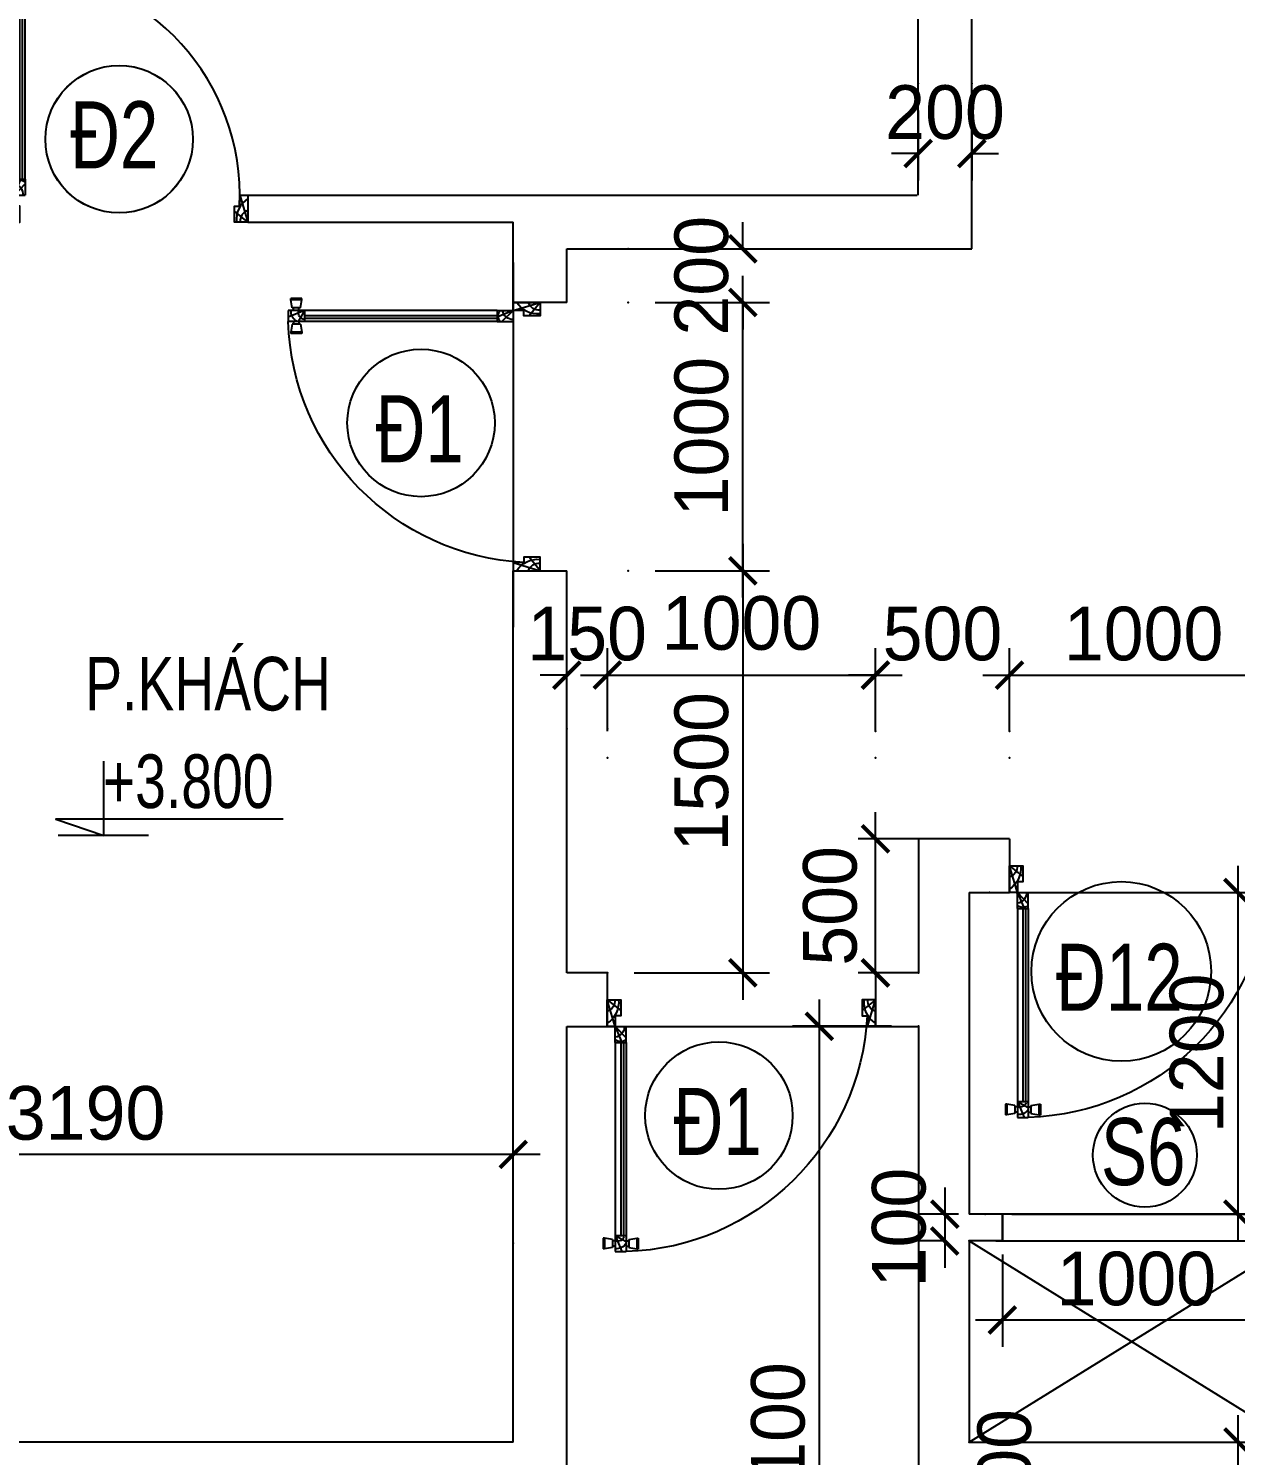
# Model space of a CAD drawing. Header units: inches. Extents: x -844707 to -690155, y -211546 to -175871.
# Drawn here: x -753199 to -748698, y -194963 to -189642 of the extents above; entities that cross this region are included whole.
import ezdxf

# ---------------------------------------------------------------- set-up
doc = ezdxf.new("R2010")
doc.units = ezdxf.units.IN
doc.header["$LTSCALE"] = 48
doc.header["$MEASUREMENT"] = 0
for name, color, linetype in [('DWGSHARE.com-CUA-DWGSHARE.com', 231, 'Continuous'), ('DWGSHARE.com-DIM-DWGSHARE.com', 251, 'Continuous'), ('DWGSHARE.com-HATCH-DWGSHARE.com', 8, 'Continuous'), ('DWGSHARE.com-LAYER1-DWGSHARE.com', 150, 'Continuous'), ('DWGSHARE.com-NET-DWGSHARE.com', 245, 'Continuous'), ('DWGSHARE.com-text-DWGSHARE.com', 3, 'Continuous'), ('DWGSHARE.com-TUONG-DWGSHARE.com', 7, 'Continuous')]:
    doc.layers.add(name, color=color, linetype=linetype)
doc.layers.add('DWGSHARE.com-DefPoints-DWGSHARE.com', color=7, linetype='Continuous', plot=False)
doc.styles.add('KTEN', font='', dxfattribs={"width": 0.9})
doc.styles.add('style4', font='')
doc.styles.add('VNI-AVO', font='')
doc.styles.get('KTEN').set_extended_font_data('VNI-Helve-Condense')
doc.styles.get('style4').set_extended_font_data('VNI-Avo')
doc.styles.get('VNI-AVO').set_extended_font_data('VNI-Avo')
doc.dimstyles.new('100', dxfattribs={"dimscale": 0, "dimtxt": 200, "dimasz": 100, "dimexe": 65, "dimexo": 0, "dimgap": 65, "dimtad": 1, "dimdec": 0, "dimzin": 0, "dimdsep": 46, "dimtxsty": 'style4', "dimblk": 'ARCHTICK', "dimcen": 0.1, "dimdle": 100, "dimclrd": 256, "dimclre": 256, "dimclrt": 2, "dimadec": 0, "dimazin": 0, "dimtfac": 1, "dimtdec": 0, "dimtix": 1, "dimtmove": 2, "dimatfit": 3, "dimldrblk": 'ARCHTICK', "dimfxl": 1, "dimtolj": 1, "dimtzin": 0, "dimlwd": -1, "dimlwe": -1, "dimarcsym": 0})
doc.dimstyles.new('tl1-100', dxfattribs={"dimtxt": 200, "dimasz": 100, "dimexe": 100, "dimexo": 100, "dimgap": 50, "dimtad": 1, "dimdec": 0, "dimzin": 0, "dimdsep": 46, "dimtxsty": 'VNI-AVO', "dimblk": 'ARCHTICK', "dimcen": 1, "dimdle": 100, "dimclrd": 256, "dimclre": 256, "dimclrt": 2, "dimadec": 0, "dimazin": 0, "dimtfac": 1, "dimtdec": 0, "dimtix": 1, "dimtofl": 0, "dimtmove": 2, "dimatfit": 3, "dimldrblk": 'ARCHTICK', "dimfxl": 1, "dimtolj": 2, "dimtzin": 0, "dimarcsym": 0})

# ---------------------------------------------------------------- blocks, each defined once
blk = doc.blocks.new('CUA900')
at = {"color": 1}
for p, q in [((-982.7, 0), (-1012.7, 100)), ((-1012.7, 100), (-962.7, 59.3)), ((-12.7, 100), (-62.7, 59.3)), ((-42.7, 0), (-12.7, 100)), ((-42.7, 0), (-82.7, -42.5)), ((-42.7, 0), (-66.8, -60)), ((-127.7, -789), (-127.7, -829)), ((-122.7, -789), (-127.7, -789)), ((-122.7, -789), (-122.7, -829)), ((-92.7, -794), (-122.7, -789)), ((-92.7, -794), (-92.7, -824)), ((-42.7, -779), (-82.7, -801.6)), ((-42.7, -779), (-66.8, -839)), ((-32.7, -794), (-2.7, -789)), ((-32.7, -794), (-32.7, -824)), ((-2.7, -789), (-2.7, -829)), ((-2.7, -789), (2.3, -789)), ((2.3, -789), (2.3, -829)), ((-122.7, -829), (-127.7, -829)), ((-92.7, -824), (-122.7, -829)), ((-82.7, -799), (-92.7, -799)), ((-82.7, -819), (-92.7, -819)), ((-42.7, -799), (-32.7, -799)), ((-42.7, -819), (-32.7, -819)), ((-32.7, -824), (-2.7, -829)), ((-2.7, -829), (2.3, -829))]:
    blk.add_line(p, q, dxfattribs=at)
at = {"color": 3}
for p, q in [((-42.7, 0), (-82.7, 0)), ((-82.7, -60), (-82.7, 0)), ((-42.7, -60), (-42.7, 0)), ((-42.7, -60), (-82.7, -60)), ((-42.7, -779), (-82.7, -779)), ((-82.7, -779), (-82.7, -839)), ((-42.7, -779), (-42.7, -839)), ((-42.7, -839), (-82.7, -839))]:
    blk.add_line(p, q, dxfattribs=at)
for p, q in [((-82.7, -60), (-82.7, -779)), ((-72.7, -60), (-72.7, -779)), ((-62.7, -60), (-62.7, -779)), ((-42.7, -60), (-42.7, -779))]:
    blk.add_line(p, q)
for points in [[(-982.7, 40), (-982.7, 0), (-1012.7, 0), (-1012.7, 100), (-962.7, 100), (-962.7, 40)], [(-42.7, 40), (-42.7, 0), (-12.7, 0), (-12.7, 100), (-62.7, 100), (-62.7, 40)]]:
    blk.add_lwpolyline(points, close=True, dxfattribs=at)
at = {"color": 1}
for centre, radius, start, end in [((-1025.4, 95.6), 41, 288.0428, 6.1388), ((-1066.4, 92.3), 96.3, 303.9098, 4.6078), ((41, 92.3), 96.3, 175.3922, 236.0902), ((0, 95.6), 41, 173.8612, 251.9572), ((-56.7, 86.9), 926.3, 182.8999, 268.389), ((-36.8, -0.8), 39.4, 178.8582, 261.3705), ((-62.7, -21.4), 34.3, 234.3272, 305.7567), ((-52.1, -776.5), 24.2, 186.0418, 292.8937), ((-46.8, -786.5), 42, 211.3101, 275.6269)]:
    blk.add_arc(centre, radius, start, end, dxfattribs=at)
blk = doc.blocks.new('D-01-900')
at = {"color": 1}
for p, q in [((-15, 889), (-15, 929)), ((-10, 929), (-15, 929)), ((20, 924), (-10, 929)), ((-10, 889), (-10, 929)), ((20, 894), (20, 924)), ((30, 919), (20, 919)), ((30, 879), (54.1, 939)), ((70, 919), (80, 919)), ((80, 924), (110, 929)), ((80, 894), (80, 924)), ((110, 889), (110, 929)), ((110, 929), (115, 929)), ((115, 889), (115, 929)), ((-10, 889), (-15, 889)), ((20, 894), (-10, 889)), ((30, 899), (20, 899)), ((30, 879), (70, 901.6)), ((70, 899), (80, 899)), ((80, 894), (110, 889)), ((110, 889), (115, 889)), ((30, 100), (54.1, 160)), ((30, 100), (70, 142.5)), ((30, 100), (0, 0)), ((870, 100), (900, 0)), ((0, 0), (50, 40.7)), ((900, 0), (850, 40.7))]:
    blk.add_line(p, q, dxfattribs=at)
at = {"color": 3}
for p, q in [((30, 939), (70, 939)), ((30, 879), (30, 939)), ((70, 879), (70, 939)), ((30, 879), (70, 879)), ((30, 160), (70, 160)), ((30, 160), (30, 100)), ((70, 160), (70, 100)), ((30, 100), (70, 100))]:
    blk.add_line(p, q, dxfattribs=at)
for p, q in [((30, 160), (30, 879)), ((50, 160), (50, 879)), ((60, 160), (60, 879)), ((70, 160), (70, 879))]:
    blk.add_line(p, q)
for points in [[(30, 60), (30, 100), (0, 100), (0, 0), (50, 0), (50, 60)], [(870, 60), (870, 100), (900, 100), (900, 0), (850, 0), (850, 60)]]:
    blk.add_lwpolyline(points, close=True, dxfattribs=at)
at = {"color": 1}
for centre, radius, start, end in [((34.1, 886.5), 42, 31.3101, 95.6269), ((30, 100), 840, 357.2706, 87.2706), ((39.4, 876.5), 24.2, 6.0418, 112.8937), ((50, 121.4), 34.3, 54.3272, 125.7567), ((24.1, 100.8), 39.4, 358.8582, 81.3705), ((-53.7, 7.7), 96.3, 355.3922, 56.0902), ((953.7, 7.7), 96.3, 123.9098, 184.6078), ((-12.7, 4.4), 41, 353.8612, 71.9572), ((912.7, 4.4), 41, 108.0428, 186.1388)]:
    blk.add_arc(centre, radius, start, end, dxfattribs=at)
blk = doc.blocks.new('_ArchTick')
at = {"color": 0, "linetype": 'ByBlock', "const_width": 0.15}
blk.add_lwpolyline([(-0.5, -0.5), (0.5, 0.5)], dxfattribs=at)
blk = doc.blocks.new('*D323')
at = {"layer": 'DWGSHARE.com-DefPoints-DWGSHARE.com', "color": 0, "transparency": 16777216}
for p in [(-750040.3, -192052.8), (-751040, -192361.7), (-750040.3, -192361.7)]:
    blk.add_point(p, dxfattribs=at)
at = {"layer": 'DWGSHARE.com-DIM-DWGSHARE.com', "lineweight": -2, "transparency": 16777216}
for p, q in [((-751040, -192261.7), (-751040, -191952.8)), ((-750040.3, -192261.7), (-750040.3, -191952.8)), ((-751140, -192052.8), (-749940.3, -192052.8))]:
    blk.add_line(p, q, dxfattribs=at)
at = {"layer": 'DWGSHARE.com-DIM-DWGSHARE.com', "lineweight": -2, "transparency": 16777216, "xscale": 100, "yscale": 100, "zscale": 100, "rotation": 180}
blk.add_blockref('_ArchTick', (-751040, -192052.8), dxfattribs=at)
at = {"layer": 'DWGSHARE.com-DIM-DWGSHARE.com', "lineweight": -2, "transparency": 16777216, "xscale": 100, "yscale": 100, "zscale": 100}
blk.add_blockref('_ArchTick', (-750040.3, -192052.8), dxfattribs=at)
at = {"layer": 'DWGSHARE.com-DIM-DWGSHARE.com', "color": 2, "transparency": 16777216, "insert": (-750540.1, -191859.8), "char_height": 200, "attachment_point": 5, "style": 'VNI-AVO'}
blk.add_mtext('\\A2;1000', dxfattribs=at)
blk = doc.blocks.new('*D324')
at = {"layer": 'DWGSHARE.com-DefPoints-DWGSHARE.com', "color": 0, "transparency": 16777216}
for p in [(-748540.3, -192052.8), (-749540.3, -192361.7), (-748540.3, -192361.7)]:
    blk.add_point(p, dxfattribs=at)
at = {"layer": 'DWGSHARE.com-DIM-DWGSHARE.com', "lineweight": -2, "transparency": 16777216}
for p, q in [((-749540.3, -192261.7), (-749540.3, -191952.8)), ((-748540.3, -192261.7), (-748540.3, -191952.8)), ((-749640.3, -192052.8), (-748440.3, -192052.8))]:
    blk.add_line(p, q, dxfattribs=at)
at = {"layer": 'DWGSHARE.com-DIM-DWGSHARE.com', "lineweight": -2, "transparency": 16777216, "xscale": 100, "yscale": 100, "zscale": 100, "rotation": 180}
blk.add_blockref('_ArchTick', (-749540.3, -192052.8), dxfattribs=at)
at = {"layer": 'DWGSHARE.com-DIM-DWGSHARE.com', "lineweight": -2, "transparency": 16777216, "xscale": 100, "yscale": 100, "zscale": 100}
blk.add_blockref('_ArchTick', (-748540.3, -192052.8), dxfattribs=at)
at = {"layer": 'DWGSHARE.com-DIM-DWGSHARE.com', "color": 2, "transparency": 16777216, "insert": (-749040.3, -191899.3), "char_height": 200, "attachment_point": 5, "style": 'VNI-AVO'}
blk.add_mtext('\\A2;1000', dxfattribs=at)
blk = doc.blocks.new('*D325')
at = {"layer": 'DWGSHARE.com-DefPoints-DWGSHARE.com', "color": 0, "transparency": 16777216}
for p in [(-751040, -192052.8), (-751191, -192253.3), (-751040, -192253.3)]:
    blk.add_point(p, dxfattribs=at)
at = {"layer": 'DWGSHARE.com-DIM-DWGSHARE.com', "lineweight": -2, "transparency": 16777216}
for p, q in [((-751191, -192153.3), (-751191, -191952.8)), ((-751040, -192153.3), (-751040, -191952.8)), ((-751191, -192052.8), (-751291, -192052.8)), ((-751040, -192052.8), (-750940, -192052.8))]:
    blk.add_line(p, q, dxfattribs=at)
at = {"layer": 'DWGSHARE.com-DIM-DWGSHARE.com', "lineweight": -2, "transparency": 16777216, "xscale": 100, "yscale": 100, "zscale": 100}
blk.add_blockref('_ArchTick', (-751191, -192052.8), dxfattribs=at)
at = {"layer": 'DWGSHARE.com-DIM-DWGSHARE.com', "lineweight": -2, "transparency": 16777216, "xscale": 100, "yscale": 100, "zscale": 100, "rotation": 180}
blk.add_blockref('_ArchTick', (-751040, -192052.8), dxfattribs=at)
at = {"layer": 'DWGSHARE.com-DIM-DWGSHARE.com', "color": 2, "transparency": 16777216, "insert": (-751115.5, -191899.3), "char_height": 200, "attachment_point": 5, "style": 'VNI-AVO'}
blk.add_mtext('\\A2;150', dxfattribs=at)
blk = doc.blocks.new('*D363')
at = {"layer": 'DWGSHARE.com-DefPoints-DWGSHARE.com', "color": 0, "transparency": 16777216}
for p in [(-750962.3, -190463.6), (-750962.3, -190663.6), (-750534.8, -190663.6)]:
    blk.add_point(p, dxfattribs=at)
at = {"layer": 'DWGSHARE.com-DIM-DWGSHARE.com', "lineweight": -2, "transparency": 16777216}
for p, q in [((-750534.8, -190463.6), (-750534.8, -190363.6)), ((-750862.3, -190463.6), (-750434.8, -190463.6)), ((-750862.3, -190663.6), (-750434.8, -190663.6)), ((-750534.8, -190663.6), (-750534.8, -190763.6))]:
    blk.add_line(p, q, dxfattribs=at)
at = {"layer": 'DWGSHARE.com-DIM-DWGSHARE.com', "lineweight": -2, "transparency": 16777216, "xscale": 100, "yscale": 100, "zscale": 100}
for p, rotation in [((-750534.8, -190463.6), 270), ((-750534.8, -190663.6), 90)]:
    blk.add_blockref('_ArchTick', p, dxfattribs=dict(at, rotation=rotation))
at = {"layer": 'DWGSHARE.com-DIM-DWGSHARE.com', "color": 2, "transparency": 16777216, "insert": (-750688.3, -190563.6), "char_height": 200, "attachment_point": 5, "rotation": 90, "style": 'VNI-AVO'}
blk.add_mtext('\\A2;200', dxfattribs=at)
blk = doc.blocks.new('*D364')
at = {"layer": 'DWGSHARE.com-DefPoints-DWGSHARE.com', "color": 0, "transparency": 16777216}
for p in [(-750962.3, -190663.6), (-750534.8, -190663.6), (-750962.3, -191663.6)]:
    blk.add_point(p, dxfattribs=at)
at = {"layer": 'DWGSHARE.com-DIM-DWGSHARE.com', "lineweight": -2, "transparency": 16777216}
for p, q in [((-750534.8, -191763.6), (-750534.8, -190563.6)), ((-750862.3, -190663.6), (-750434.8, -190663.6)), ((-750862.3, -191663.6), (-750434.8, -191663.6))]:
    blk.add_line(p, q, dxfattribs=at)
at = {"layer": 'DWGSHARE.com-DIM-DWGSHARE.com', "lineweight": -2, "transparency": 16777216, "xscale": 100, "yscale": 100, "zscale": 100}
for p, rotation in [((-750534.8, -190663.6), 90), ((-750534.8, -191663.6), 270)]:
    blk.add_blockref('_ArchTick', p, dxfattribs=dict(at, rotation=rotation))
at = {"layer": 'DWGSHARE.com-DIM-DWGSHARE.com', "color": 2, "transparency": 16777216, "insert": (-750688.3, -191163.6), "char_height": 200, "attachment_point": 5, "rotation": 90, "style": 'VNI-AVO'}
blk.add_mtext('\\A2;1000', dxfattribs=at)
blk = doc.blocks.new('*D456')
at = {"layer": 'DWGSHARE.com-DefPoints-DWGSHARE.com', "color": 0, "transparency": 16777216}
for p in [(-749540.3, -192052.8), (-750040.3, -192261.7), (-749540.3, -192261.7)]:
    blk.add_point(p, dxfattribs=at)
at = {"layer": 'DWGSHARE.com-DIM-DWGSHARE.com', "lineweight": -2, "transparency": 16777216}
for p, q in [((-750040.3, -192161.7), (-750040.3, -191952.8)), ((-749540.3, -192161.7), (-749540.3, -191952.8)), ((-750040.3, -192052.8), (-750140.3, -192052.8)), ((-749540.3, -192052.8), (-749440.3, -192052.8))]:
    blk.add_line(p, q, dxfattribs=at)
at = {"layer": 'DWGSHARE.com-DIM-DWGSHARE.com', "lineweight": -2, "transparency": 16777216, "xscale": 100, "yscale": 100, "zscale": 100}
blk.add_blockref('_ArchTick', (-750040.3, -192052.8), dxfattribs=at)
at = {"layer": 'DWGSHARE.com-DIM-DWGSHARE.com', "lineweight": -2, "transparency": 16777216, "xscale": 100, "yscale": 100, "zscale": 100, "rotation": 180}
blk.add_blockref('_ArchTick', (-749540.3, -192052.8), dxfattribs=at)
at = {"layer": 'DWGSHARE.com-DIM-DWGSHARE.com', "color": 2, "transparency": 16777216, "insert": (-749790.3, -191899.3), "char_height": 200, "attachment_point": 5, "style": 'VNI-AVO'}
blk.add_mtext('\\A2;500', dxfattribs=at)
blk = doc.blocks.new('*D457')
at = {"layer": 'DWGSHARE.com-DefPoints-DWGSHARE.com', "color": 0, "transparency": 16777216}
for p in [(-750040.3, -192663.6), (-749880.3, -192663.6), (-749880.3, -193163.6)]:
    blk.add_point(p, dxfattribs=at)
at = {"layer": 'DWGSHARE.com-DIM-DWGSHARE.com', "transparency": 16777216}
for p, q in [((-750040.3, -192663.6), (-750040.3, -192563.6)), ((-749880.3, -192663.6), (-750105.3, -192663.6)), ((-750040.3, -193163.6), (-750040.3, -192663.6)), ((-749880.3, -193163.6), (-750105.3, -193163.6)), ((-750040.3, -193163.6), (-750040.3, -193263.6))]:
    blk.add_line(p, q, dxfattribs=at)
at = {"layer": 'DWGSHARE.com-DIM-DWGSHARE.com', "transparency": 16777216, "xscale": 100, "yscale": 100, "zscale": 100}
for p, rotation in [((-750040.3, -192663.6), 270), ((-750040.3, -193163.6), 90)]:
    blk.add_blockref('_ArchTick', p, dxfattribs=dict(at, rotation=rotation))
at = {"layer": 'DWGSHARE.com-DIM-DWGSHARE.com', "color": 2, "transparency": 16777216, "insert": (-750208.8, -192913.6), "char_height": 200, "attachment_point": 5, "rotation": 90, "style": 'style4'}
blk.add_mtext('\\A1;500', dxfattribs=at)
blk = doc.blocks.new('*D550')
at = {"layer": 'DWGSHARE.com-DefPoints-DWGSHARE.com', "color": 0, "transparency": 16777216}
for p in [(-749615.3, -192863.6), (-749631.1, -194063.3), (-748688.3, -194063.3)]:
    blk.add_point(p, dxfattribs=at)
at = {"layer": 'DWGSHARE.com-DIM-DWGSHARE.com', "lineweight": -2, "transparency": 16777216}
for p, q in [((-748688.3, -192763.6), (-748688.3, -194163.3)), ((-749515.3, -192863.6), (-748588.3, -192863.6)), ((-749531.1, -194063.3), (-748588.3, -194063.3))]:
    blk.add_line(p, q, dxfattribs=at)
at = {"layer": 'DWGSHARE.com-DIM-DWGSHARE.com', "lineweight": -2, "transparency": 16777216, "xscale": 100, "yscale": 100, "zscale": 100}
for p, rotation in [((-748688.3, -192863.6), 90), ((-748688.3, -194063.3), 270)]:
    blk.add_blockref('_ArchTick', p, dxfattribs=dict(at, rotation=rotation))
at = {"layer": 'DWGSHARE.com-DIM-DWGSHARE.com', "color": 2, "transparency": 16777216, "insert": (-748841.8, -193463.4), "char_height": 200, "attachment_point": 5, "rotation": 90, "style": 'VNI-AVO'}
blk.add_mtext('\\A2;1200', dxfattribs=at)
blk = doc.blocks.new('*D551')
at = {"layer": 'DWGSHARE.com-DefPoints-DWGSHARE.com', "color": 0, "transparency": 16777216}
for p in [(-749631.1, -194063.3), (-749781.7, -194163.3), (-749691.3, -194163.3)]:
    blk.add_point(p, dxfattribs=at)
at = {"layer": 'DWGSHARE.com-DIM-DWGSHARE.com', "lineweight": -2, "transparency": 16777216}
for p, q in [((-749781.7, -193963.3), (-749781.7, -194263.3)), ((-749731.1, -194063.3), (-749881.7, -194063.3)), ((-749791.3, -194163.3), (-749881.7, -194163.3))]:
    blk.add_line(p, q, dxfattribs=at)
at = {"layer": 'DWGSHARE.com-DIM-DWGSHARE.com', "lineweight": -2, "transparency": 16777216, "xscale": 100, "yscale": 100, "zscale": 100}
for p, rotation in [((-749781.7, -194063.3), 90), ((-749781.7, -194163.3), 270)]:
    blk.add_blockref('_ArchTick', p, dxfattribs=dict(at, rotation=rotation))
at = {"layer": 'DWGSHARE.com-DIM-DWGSHARE.com', "color": 2, "transparency": 16777216, "insert": (-749952, -194113.3), "char_height": 200, "attachment_point": 5, "rotation": 90, "style": 'VNI-AVO'}
blk.add_mtext('\\A2;100', dxfattribs=at)
blk = doc.blocks.new('*D552')
at = {"layer": 'DWGSHARE.com-DefPoints-DWGSHARE.com', "color": 0, "transparency": 16777216}
for p in [(-749691.3, -194163.3), (-749691.3, -194913.1), (-748179.7, -194913.1)]:
    blk.add_point(p, dxfattribs=at)
at = {"layer": 'DWGSHARE.com-DIM-DWGSHARE.com', "lineweight": -2, "transparency": 16777216}
for p, q in [((-748179.7, -194063.3), (-748179.7, -195013.1)), ((-749591.3, -194163.3), (-748079.7, -194163.3)), ((-749591.3, -194913.1), (-748079.7, -194913.1))]:
    blk.add_line(p, q, dxfattribs=at)
at = {"layer": 'DWGSHARE.com-DIM-DWGSHARE.com', "lineweight": -2, "transparency": 16777216, "xscale": 100, "yscale": 100, "zscale": 100}
for p, rotation in [((-748179.7, -194163.3), 90), ((-748179.7, -194913.1), 270)]:
    blk.add_blockref('_ArchTick', p, dxfattribs=dict(at, rotation=rotation))
at = {"layer": 'DWGSHARE.com-DIM-DWGSHARE.com', "color": 2, "transparency": 16777216, "insert": (-748007.7, -194538.2), "char_height": 200, "attachment_point": 5, "rotation": 90, "style": 'VNI-AVO'}
blk.add_mtext('\\A2;750', dxfattribs=at)
blk = doc.blocks.new('*D553')
at = {"layer": 'DWGSHARE.com-DefPoints-DWGSHARE.com', "color": 0, "transparency": 16777216}
for p in [(-749691.3, -194913.1), (-749680.3, -195113.1), (-748688.3, -195113.1)]:
    blk.add_point(p, dxfattribs=at)
at = {"layer": 'DWGSHARE.com-DIM-DWGSHARE.com', "lineweight": -2, "transparency": 16777216}
for p, q in [((-748688.3, -194813.1), (-748688.3, -195213.1)), ((-749591.3, -194913.1), (-748588.3, -194913.1)), ((-749580.3, -195113.1), (-748588.3, -195113.1))]:
    blk.add_line(p, q, dxfattribs=at)
at = {"layer": 'DWGSHARE.com-DIM-DWGSHARE.com', "lineweight": -2, "transparency": 16777216, "xscale": 100, "yscale": 100, "zscale": 100}
for p, rotation in [((-748688.3, -194913.1), 90), ((-748688.3, -195113.1), 270)]:
    blk.add_blockref('_ArchTick', p, dxfattribs=dict(at, rotation=rotation))
at = {"layer": 'DWGSHARE.com-DIM-DWGSHARE.com', "color": 2, "transparency": 16777216, "insert": (-749558.9, -195013.1), "char_height": 200, "attachment_point": 5, "rotation": 90, "style": 'VNI-AVO'}
blk.add_mtext('\\A2;200', dxfattribs=at)
blk = doc.blocks.new('*D596')
at = {"layer": 'DWGSHARE.com-DefPoints-DWGSHARE.com', "color": 0, "transparency": 16777216}
for p in [(-750249.3, -193362.6), (-749880.3, -193362.6), (-749880.3, -196463.1)]:
    blk.add_point(p, dxfattribs=at)
at = {"layer": 'DWGSHARE.com-DIM-DWGSHARE.com', "lineweight": -2, "transparency": 16777216}
for p, q in [((-750249.3, -196563.1), (-750249.3, -193262.6)), ((-749980.3, -193362.6), (-750349.3, -193362.6)), ((-749980.3, -196463.1), (-750349.3, -196463.1))]:
    blk.add_line(p, q, dxfattribs=at)
at = {"layer": 'DWGSHARE.com-DIM-DWGSHARE.com', "lineweight": -2, "transparency": 16777216, "xscale": 100, "yscale": 100, "zscale": 100}
for p, rotation in [((-750249.3, -193362.6), 90), ((-750249.3, -196463.1), 270)]:
    blk.add_blockref('_ArchTick', p, dxfattribs=dict(at, rotation=rotation))
at = {"layer": 'DWGSHARE.com-DIM-DWGSHARE.com', "color": 2, "transparency": 16777216, "insert": (-750402.8, -194912.8), "char_height": 200, "attachment_point": 5, "rotation": 90, "style": 'VNI-AVO'}
blk.add_mtext('\\A2;3100', dxfattribs=at)
blk = doc.blocks.new('*D599')
at = {"layer": 'DWGSHARE.com-DefPoints-DWGSHARE.com', "color": 0, "transparency": 16777216}
for p in [(-754580.8, -193840.4), (-754580.8, -194171.9), (-751391, -194171.9)]:
    blk.add_point(p, dxfattribs=at)
at = {"layer": 'DWGSHARE.com-DIM-DWGSHARE.com', "lineweight": -2, "transparency": 16777216}
for p, q in [((-754580.8, -194071.9), (-754580.8, -193740.4)), ((-751391, -194071.9), (-751391, -193740.4)), ((-751291, -193840.4), (-754680.8, -193840.4))]:
    blk.add_line(p, q, dxfattribs=at)
at = {"layer": 'DWGSHARE.com-DIM-DWGSHARE.com', "lineweight": -2, "transparency": 16777216, "xscale": 100, "yscale": 100, "zscale": 100, "rotation": 180}
blk.add_blockref('_ArchTick', (-754580.8, -193840.4), dxfattribs=at)
at = {"layer": 'DWGSHARE.com-DIM-DWGSHARE.com', "lineweight": -2, "transparency": 16777216, "xscale": 100, "yscale": 100, "zscale": 100}
blk.add_blockref('_ArchTick', (-751391, -193840.4), dxfattribs=at)
at = {"layer": 'DWGSHARE.com-DIM-DWGSHARE.com', "color": 2, "transparency": 16777216, "insert": (-752985.9, -193686.9), "char_height": 200, "attachment_point": 5, "style": 'VNI-AVO'}
blk.add_mtext('\\A2;3190', dxfattribs=at)
blk = doc.blocks.new('*D614')
at = {"layer": 'DWGSHARE.com-DefPoints-DWGSHARE.com', "color": 0, "transparency": 16777216}
for p in [(-750962.3, -191663.6), (-751040, -193163.6), (-750534.8, -193163.6)]:
    blk.add_point(p, dxfattribs=at)
at = {"layer": 'DWGSHARE.com-DIM-DWGSHARE.com', "lineweight": -2, "transparency": 16777216}
for p, q in [((-750534.8, -191563.6), (-750534.8, -193263.6)), ((-750862.3, -191663.6), (-750434.8, -191663.6)), ((-750940, -193163.6), (-750434.8, -193163.6))]:
    blk.add_line(p, q, dxfattribs=at)
at = {"layer": 'DWGSHARE.com-DIM-DWGSHARE.com', "lineweight": -2, "transparency": 16777216, "xscale": 100, "yscale": 100, "zscale": 100}
for p, rotation in [((-750534.8, -191663.6), 90), ((-750534.8, -193163.6), 270)]:
    blk.add_blockref('_ArchTick', p, dxfattribs=dict(at, rotation=rotation))
at = {"layer": 'DWGSHARE.com-DIM-DWGSHARE.com', "color": 2, "transparency": 16777216, "insert": (-750688.3, -192413.6), "char_height": 200, "attachment_point": 5, "rotation": 90, "style": 'VNI-AVO'}
blk.add_mtext('\\A2;1500', dxfattribs=at)
blk = doc.blocks.new('*D654')
at = {"layer": 'DWGSHARE.com-DefPoints-DWGSHARE.com', "color": 0, "transparency": 16777216}
for p in [(-749880.8, -189847), (-749680.8, -189847), (-749680.8, -190108.1)]:
    blk.add_point(p, dxfattribs=at)
at = {"layer": 'DWGSHARE.com-DIM-DWGSHARE.com', "lineweight": -2, "transparency": 16777216}
for p, q in [((-749880.8, -189947), (-749880.8, -190208.1)), ((-749680.8, -189947), (-749680.8, -190208.1)), ((-749880.8, -190108.1), (-749980.8, -190108.1)), ((-749680.8, -190108.1), (-749580.8, -190108.1))]:
    blk.add_line(p, q, dxfattribs=at)
at = {"layer": 'DWGSHARE.com-DIM-DWGSHARE.com', "lineweight": -2, "transparency": 16777216, "xscale": 100, "yscale": 100, "zscale": 100}
blk.add_blockref('_ArchTick', (-749880.8, -190108.1), dxfattribs=at)
at = {"layer": 'DWGSHARE.com-DIM-DWGSHARE.com', "lineweight": -2, "transparency": 16777216, "xscale": 100, "yscale": 100, "zscale": 100, "rotation": 180}
blk.add_blockref('_ArchTick', (-749680.8, -190108.1), dxfattribs=at)
at = {"layer": 'DWGSHARE.com-DIM-DWGSHARE.com', "color": 2, "transparency": 16777216, "insert": (-749780.8, -189954.6), "char_height": 200, "attachment_point": 5, "style": 'VNI-AVO'}
blk.add_mtext('\\A2;200', dxfattribs=at)
blk = doc.blocks.new('*D822')
at = {"layer": 'DWGSHARE.com-DefPoints-DWGSHARE.com', "color": 0, "transparency": 16777216}
for p in [(-749567, -194113.3), (-748567.3, -194113.3), (-749567, -194458)]:
    blk.add_point(p, dxfattribs=at)
at = {"layer": 'DWGSHARE.com-DIM-DWGSHARE.com', "lineweight": -2, "transparency": 16777216}
for p, q in [((-749567, -194213.3), (-749567, -194558)), ((-748567.3, -194213.3), (-748567.3, -194558)), ((-748467.3, -194458), (-749667, -194458))]:
    blk.add_line(p, q, dxfattribs=at)
at = {"layer": 'DWGSHARE.com-DIM-DWGSHARE.com', "lineweight": -2, "transparency": 16777216, "xscale": 100, "yscale": 100, "zscale": 100, "rotation": 180}
blk.add_blockref('_ArchTick', (-749567, -194458), dxfattribs=at)
at = {"layer": 'DWGSHARE.com-DIM-DWGSHARE.com', "lineweight": -2, "transparency": 16777216, "xscale": 100, "yscale": 100, "zscale": 100}
blk.add_blockref('_ArchTick', (-748567.3, -194458), dxfattribs=at)
at = {"layer": 'DWGSHARE.com-DIM-DWGSHARE.com', "color": 2, "transparency": 16777216, "insert": (-749067.1, -194304.5), "char_height": 200, "attachment_point": 5, "style": 'VNI-AVO'}
blk.add_mtext('\\A2;1000', dxfattribs=at)

msp = doc.modelspace()

# ---------------------------------------------------------------- linework, layer by layer
at = {"layer": 'DWGSHARE.com-CUA-DWGSHARE.com'}
msp.add_line((-751190, -193363.6), (-749890.3, -193363.6), dxfattribs=at)
for centre, radius in [((-752860.9, -190054.5), 275), ((-752860.7, -190054.5), 275), ((-751734.9, -191112.5), 275), ((-749123.4, -193158.1), 335), ((-750624, -193695.6), 275), ((-749035.3, -193843.1), 193.8)]:
    msp.add_circle(centre, radius, dxfattribs=at)
at = {"layer": 'DWGSHARE.com-DIM-DWGSHARE.com'}
msp.add_line((-751391, -190513.6), (-751391, -191874.6), dxfattribs=at)
at = {"layer": 'DWGSHARE.com-HATCH-DWGSHARE.com'}
for p, q in [((-751391, -190553.3), (-751391, -191709.7)), ((-749691.3, -194163.3), (-748481.7, -194913.1)), ((-749691.3, -194913.1), (-748478.8, -194163.3))]:
    msp.add_line(p, q, dxfattribs=at)
at = {"layer": 'DWGSHARE.com-LAYER1-DWGSHARE.com', "color": 1}
msp.add_line((-752751.6, -192651.5), (-753087.7, -192651.5), dxfattribs=at)
msp.add_lwpolyline([(-752249.4, -192590.2), (-753096.6, -192590.2), (-752917.2, -192651.5), (-752917.2, -192374.4)], dxfattribs=at)
at = {"layer": 'DWGSHARE.com-NET-DWGSHARE.com'}
msp.add_line((-749567, -194163.3), (-749567, -194063.3), dxfattribs=at)
msp.add_lwpolyline([(-748567.3, -194163.3), (-748567.3, -194063.3), (-749567, -194063.3), (-749567, -194163.3)], close=True, dxfattribs=at)
at = {"layer": 'DWGSHARE.com-TUONG-DWGSHARE.com'}
for p, q in [((-749880.8, -190263.6), (-749880.8, -187513.1)), ((-749680.8, -190463.6), (-749680.8, -188764.1)), ((-752388.3, -190263.6), (-749884.8, -190263.6)), ((-752381, -190263.6), (-752381, -190363.6)), ((-752381, -190363.6), (-751391, -190363.6)), ((-751391, -190663.6), (-751391, -190363.6)), ((-751191, -190463.6), (-749680.8, -190463.6)), ((-751191, -190663.6), (-751191, -190463.6)), ((-751191, -190663.6), (-751391, -190663.6)), ((-751391, -194913.1), (-751391, -191663.6)), ((-751391, -191663.6), (-751191, -191663.6)), ((-751191, -192663.6), (-751191, -191663.6)), ((-751191, -193163.6), (-751191, -192663.6)), ((-749880.3, -192663.6), (-749880.3, -193163.6)), ((-749540.3, -192663.6), (-749880.3, -192663.6)), ((-749540.3, -192663.6), (-749540.3, -192863.6)), ((-749691.3, -192863.6), (-749691.3, -194063.3)), ((-749690.3, -192863.6), (-749540.3, -192863.6)), ((-751040, -193163.6), (-751191, -193163.6)), ((-751040, -193363.6), (-751040, -193163.6)), ((-751040, -193363.6), (-751040, -193163.6)), ((-750040.3, -193163.6), (-750040.3, -193363.6)), ((-749880.3, -193163.6), (-750040.3, -193163.6)), ((-751191, -195113.1), (-751191, -193363.6)), ((-751191, -193363.6), (-751040, -193363.6)), ((-751190, -193363.6), (-751040, -193363.6)), ((-750040.3, -193363.6), (-749880.3, -193363.6)), ((-750040.3, -193363.6), (-749890.3, -193363.6)), ((-749880.3, -193363.6), (-749880.3, -195113.1)), ((-749567, -194063.3), (-749691.3, -194063.3)), ((-749567, -194163.3), (-749691.3, -194163.3)), ((-749691.3, -194163.3), (-749691.3, -194913.1)), ((-751391, -194913.1), (-754580.5, -194913.1)), ((-749691.3, -194913.1), (-744517, -194913.1))]:
    msp.add_line(p, q, dxfattribs=at)

# ---------------------------------------------------------------- block references
at = {"layer": 'DWGSHARE.com-CUA-DWGSHARE.com'}
msp.add_blockref('D-01-900', (-753281, -190363.6), dxfattribs=at)
at = {"layer": 'DWGSHARE.com-CUA-DWGSHARE.com', "xscale": -1, "rotation": 270}
msp.add_blockref('CUA900', (-751391, -190650.9), dxfattribs=at)
at = {"layer": 'DWGSHARE.com-CUA-DWGSHARE.com', "xscale": -1}
for p in [(-749553, -192863.6), (-751053, -193363.6)]:
    msp.add_blockref('CUA900', p, dxfattribs=at)

# ---------------------------------------------------------------- texts
at = {"layer": 'DWGSHARE.com-CUA-DWGSHARE.com', "style": 'KTEN', "width": 0.9}
for s, p in [('Ñ2', (-753043.7, -190163.2)), ('Ñ1', (-751904.7, -191259.2)), ('Ñ12', (-749367, -193304.8)), ('Ñ1', (-750793.8, -193842.3)), ('S6', (-749199.1, -193954.9))]:
    msp.add_text(s, height=250, dxfattribs=at).set_placement(p)
at = {"layer": 'DWGSHARE.com-text-DWGSHARE.com', "style": 'KTEN', "width": 0.9}
for s, p in [('P.KHAÙCH', (-752987.1, -192184.9)), ('+3.800', (-752921.5, -192548.6))]:
    msp.add_text(s, height=200, dxfattribs=at).set_placement(p)

# ---------------------------------------------------------------- dimensions: what is measured, and where the dimension line sits
at = {"layer": 'DWGSHARE.com-DIM-DWGSHARE.com'}
for base, p1, p2, picture, middle in [((-749680.8, -190108.1), (-749880.8, -189847), (-749680.8, -189847), '*D654', (-749780.8, -189954.6)), ((-749540.3, -192052.8), (-750040.3, -192261.7), (-749540.3, -192261.7), '*D456', (-749790.3, -191899.3)), ((-748540.3, -192052.8), (-749540.3, -192361.7), (-748540.3, -192361.7), '*D324', (-749040.3, -191899.3)), ((-754580.8, -193840.4), (-751391, -194171.9), (-754580.8, -194171.9), '*D599', (-752985.9, -193686.9)), ((-749567, -194458), (-748567.3, -194113.3), (-749567, -194113.3), '*D822', (-749067.1, -194304.5))]:
    dim = msp.add_linear_dim(base=base, p1=p1, p2=p2, dimstyle='tl1-100', dxfattribs=at)
    dim.commit()
    dim.dimension.update_dxf_attribs({"geometry": picture, "text_midpoint": middle})
for base, p1, p2, picture, middle in [((-750534.8, -190663.6), (-750962.3, -190463.6), (-750962.3, -190663.6), '*D363', (-750688.3, -190563.6)), ((-750534.8, -190663.6), (-750962.3, -191663.6), (-750962.3, -190663.6), '*D364', (-750688.3, -191163.6)), ((-750534.8, -193163.6), (-750962.3, -191663.6), (-751040, -193163.6), '*D614', (-750688.3, -192413.6)), ((-748688.3, -194063.3), (-749615.3, -192863.6), (-749631.1, -194063.3), '*D550', (-748841.8, -193463.4)), ((-750249.2913, -193362.5616), (-749880.2681, -196463.0547), (-749880.2681, -193362.5616), '*D596', (-750402.8049, -194912.8082))]:
    dim = msp.add_linear_dim(base=base, p1=p1, p2=p2, angle=90, dimstyle='tl1-100', dxfattribs=at)
    dim.commit()
    dim.dimension.update_dxf_attribs({"geometry": picture, "text_midpoint": middle})
dim = msp.add_linear_dim(base=(-750040.3, -192052.8), p1=(-751040, -192361.7), p2=(-750040.3, -192361.7), dimstyle='tl1-100', dxfattribs=at)
dim.commit()
dim.dimension.update_dxf_attribs({"geometry": '*D323', "text_midpoint": (-750540.1, -191859.8), "dimtype": 160})
dim = msp.add_linear_dim(base=(-751040, -192052.8), p1=(-751191, -192253.3), p2=(-751040, -192253.3), text='150', dimstyle='tl1-100', dxfattribs=at)
dim.commit()
dim.dimension.update_dxf_attribs({"geometry": '*D325', "text_midpoint": (-751115.5, -191899.3)})
dim = msp.add_linear_dim(base=(-750040.3, -192663.6), p1=(-749880.3, -193163.6), p2=(-749880.3, -192663.6), angle=90, dimstyle='100', override={"dimscale": 1}, dxfattribs=at)
dim.commit()
dim.dimension.update_dxf_attribs({"geometry": '*D457', "text_midpoint": (-750208.8, -192913.6)})
for base, p1, p2, picture, middle in [((-749781.7, -194163.3), (-749631.1, -194063.3), (-749691.3, -194163.3), '*D551', (-749952, -194113.3)), ((-748179.7, -194913.1), (-749691.3, -194163.3), (-749691.3, -194913.1), '*D552', (-748007.7, -194538.2)), ((-748688.3, -195113.1), (-749691.3, -194913.1), (-749680.3, -195113.1), '*D553', (-749558.9, -195013.1))]:
    dim = msp.add_linear_dim(base=base, p1=p1, p2=p2, angle=90, dimstyle='tl1-100', dxfattribs=at)
    dim.commit()
    dim.dimension.update_dxf_attribs({"geometry": picture, "text_midpoint": middle, "dimtype": 160})

doc.saveas('drawing.dxf')
